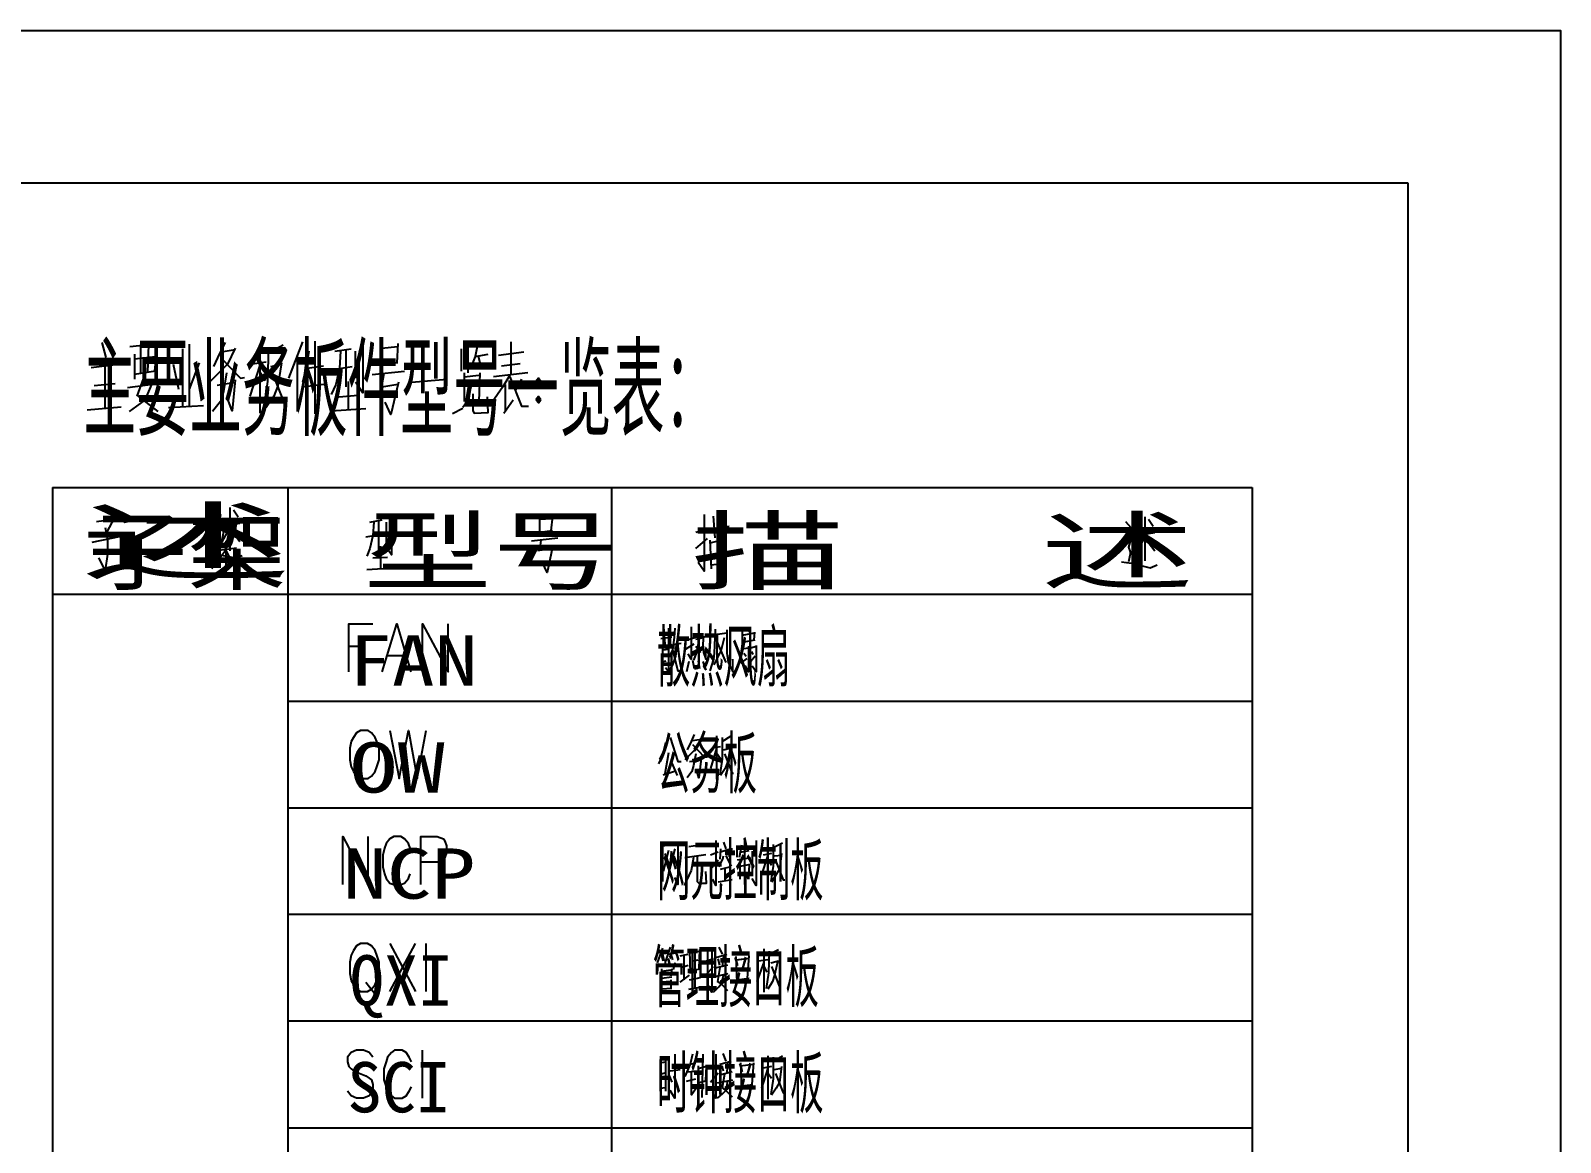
# Model space of a CAD drawing. Header units: metres. Extents: x 17 to 1264, y 17 to 859.
# Drawn here: x 922.9 to 1207.4, y 652 to 858.8 of the extents above; entities that cross this region are included whole.
import ezdxf

# ---------------------------------------------------------------- set-up
doc = ezdxf.new("R2010")
doc.units = ezdxf.units.M
for name, color, linetype in [('LINES', 7, 'Continuous'), ('POLYLINES', 4, 'Continuous'), ('RECTS', 7, 'Continuous'), ('TEXTS', 3, 'Continuous')]:
    doc.layers.add(name, color=color, linetype=linetype)

msp = doc.modelspace()

# ---------------------------------------------------------------- linework, layer by layer
at = {"layer": 'LINES'}
for p, q in [((1179.14, 830.45), (87.76, 830.45)), ((1179.14, 45.22), (1179.14, 830.45)), ((936.14, 800.78), (936.86, 798.05)), ((941.32, 800.06), (946.65, 800.64)), ((943.34, 795.17), (943.34, 800.21)), ((944.78, 800.35), (944.63, 795.31)), ((952.41, 789.12), (952.41, 800.5)), ((965.51, 800.5), (965.51, 787.68)), ((967.1, 798.91), (969.83, 800.35)), ((973.43, 800.93), (970.84, 794.16)), ((975.74, 801.07), (975.74, 787.54)), ((988.12, 800.93), (988.12, 796.18)), ((988.12, 799.78), (991.15, 800.06)), ((991.15, 800.64), (991, 797.04)), ((1004.25, 795.17), (1004.25, 800.35)), ((1012.17, 800.93), (1012.17, 794.88)), ((942.19, 798.62), (942.19, 794.02)), ((942.19, 797.76), (946.07, 798.19)), ((946.22, 798.77), (945.93, 795.46)), ((951.11, 799.63), (951.11, 788.98)), ((952.41, 792.14), (954.28, 797.04)), ((958.31, 799.06), (960.91, 799.49)), ((966.67, 797.18), (964.07, 796.75)), ((972.43, 798.19), (972.43, 787.97)), ((979.48, 799.2), (982.51, 799.63)), ((981.5, 799.49), (981.5, 792.58)), ((983.23, 799.2), (983.23, 794.16)), ((991.15, 797.04), (988.12, 796.75)), ((1002.95, 799.63), (1002.95, 795.46)), ((1005.55, 798.19), (1007.99, 798.62)), ((1006.12, 798.34), (1006.7, 796.03)), ((1009.87, 798.48), (1014.62, 799.06)), ((1010.44, 796.46), (1013.9, 796.9)), ((934.12, 796.18), (939.16, 796.75)), ((936.71, 788.54), (936.71, 796.46)), ((946.07, 795.46), (942.19, 794.88)), ((944.06, 794.74), (942.62, 790.85)), ((949.39, 796.75), (950.39, 792.14)), ((965.51, 796.61), (963.64, 790.85)), ((965.51, 795.31), (966.52, 793.73)), ((967.53, 796.32), (969.55, 796.75)), ((974.3, 796.03), (977.32, 796.46)), ((978.62, 795.74), (982.65, 796.32)), ((986.39, 794.88), (992.44, 795.46)), ((988.55, 795.02), (988.12, 792.58)), ((993.74, 793.44), (1000.36, 794.02)), ((1003.53, 795.17), (1003.53, 789.84)), ((1003.53, 794.45), (1006.27, 794.74)), ((1006.41, 795.17), (1006.27, 789.84)), ((1015.34, 795.17), (1009, 794.45)), ((1014.19, 794.02), (1013.03, 791.86)), ((938.59, 793.15), (934.7, 792.72)), ((940.89, 792.43), (947.51, 793.3)), ((945.35, 793.01), (944.06, 789.98)), ((957.59, 792.86), (960.91, 793.44)), ((973.29, 792.58), (977.9, 793.15)), ((981.93, 793.58), (981.93, 788.4)), ((991.15, 793.01), (987.83, 792.43)), ((1004.11, 789.84), (1004.97, 793.15)), ((1011.16, 793.01), (1011.16, 787.97)), ((1017.35, 793.58), (1017.35, 793.73)), ((1017.35, 793.58), (1017.35, 793.44)), ((933.4, 788.26), (939.74, 788.83)), ((943.91, 789.98), (941.18, 787.97)), ((942.62, 790.99), (946.51, 787.97)), ((948.52, 788.69), (955, 789.12)), ((978.76, 788.11), (985.24, 788.54)), ((980.2, 790.7), (983.8, 790.99)), ((1003.24, 788.54), (1001.37, 787.54)), ((1004.11, 789.98), (1003.24, 788.69)), ((1010.87, 787.68), (1012.6, 790.13)), ((1017.35, 790.13), (1017.35, 790.27)), ((1017.35, 790.13), (1017.35, 789.98)), ((926.92, 773.86), (948.23, 773.86)), ((926.92, 773.86), (926.92, 458.35)), ((948.23, 773.86), (1037.08, 773.86)), ((970.7, 773.86), (970.7, 753.98)), ((970.7, 773.86), (970.7, 458.35)), ((1030.89, 773.86), (1030.89, 753.98)), ((1037.08, 773.86), (1150.12, 773.86)), ((1150.12, 773.86), (1150.12, 458.35)), ((956.3, 769.25), (957.31, 768.1)), ((958.17, 768.82), (957.74, 766.51)), ((959.9, 770.11), (959.9, 762.05)), ((960.62, 769.68), (961.48, 768.38)), ((1017.5, 768.82), (1017.5, 765.07)), ((1019.95, 768.53), (1019.66, 765.79)), ((1050.19, 764.5), (1049.9, 768.53)), ((1051.63, 768.96), (1051.05, 764.35)), ((1130.11, 768.38), (1130.11, 760.18)), ((935.13, 767.52), (938.3, 767.95)), ((938.44, 768.24), (937, 765.5)), ((955.43, 765.65), (957.31, 765.94)), ((956.87, 766.37), (958.89, 766.66)), ((959.9, 766.37), (957.88, 762.77)), ((958.17, 766.66), (961.77, 767.23)), ((959.61, 767.23), (959.61, 763.92)), ((959.61, 766.66), (961.05, 766.8)), ((959.9, 766.22), (961.77, 763.78)), ((961.05, 767.23), (960.91, 764.64)), ((985.96, 767.38), (988.27, 767.81)), ((987.55, 767.66), (987.55, 762.05)), ((988.99, 767.38), (988.99, 763.34)), ((1017.5, 767.95), (1019.8, 768.1)), ((1019.95, 765.79), (1017.5, 765.5)), ((1048.75, 766.08), (1046.59, 765.5)), ((1049.03, 766.08), (1052.78, 766.66)), ((1126.51, 767.52), (1127.51, 766.37)), ((1128.38, 764.93), (1131.98, 765.5)), ((1130.83, 767.95), (1131.69, 766.66)), ((939.31, 764.64), (934.27, 763.63)), ((959.18, 763.92), (959.18, 758.16)), ((961.05, 764.64), (959.61, 764.5)), ((985.24, 764.64), (988.55, 765.22)), ((987.98, 762.91), (987.98, 758.74)), ((1016.06, 763.92), (1020.95, 764.5)), ((1017.79, 764.06), (1017.5, 762.05)), ((1046.59, 762.48), (1048.75, 764.35)), ((1052.2, 764.21), (1049.18, 763.49)), ((1049.18, 764.06), (1049.47, 758.74)), ((1050.76, 763.78), (1050.76, 759.6)), ((1052.06, 758.59), (1052.2, 764.35)), ((1125.79, 763.92), (1127.51, 764.21)), ((1130.11, 764.64), (1128.09, 760.9)), ((1130.11, 764.5), (1131.98, 762.05)), ((959.18, 762.19), (956.59, 758.74)), ((957.02, 762.05), (961.19, 762.62)), ((960.91, 760.75), (962.2, 761.18)), ((986.54, 760.75), (989.27, 760.9)), ((1019.95, 762.48), (1017.21, 762.05)), ((1049.32, 761.47), (1052.2, 761.9)), ((985.39, 758.59), (990.43, 758.88)), ((1049.47, 759.46), (1052.06, 759.74)), ((1131.11, 758.88), (1132.41, 759.46)), ((926.92, 753.98), (948.23, 753.98)), ((948.23, 753.98), (1037.08, 753.98)), ((970.7, 753.98), (970.7, 753.98)), ((970.7, 753.98), (970.7, 714.24)), ((970.7, 753.98), (970.7, 734.11)), ((1030.89, 753.98), (1030.89, 753.98)), ((1030.89, 753.98), (1030.89, 714.24)), ((1030.89, 753.98), (1030.89, 734.11)), ((1037.08, 753.98), (1150.12, 753.98)), ((1040.11, 745.78), (1042.12, 746.06)), ((1040.68, 747.5), (1040.83, 744.62)), ((1041.55, 747.65), (1041.55, 744.62)), ((1045, 745.49), (1046.44, 745.92)), ((1046.59, 745.63), (1048.03, 745.92)), ((1050.19, 746.5), (1052.35, 746.78)), ((1055.23, 746.35), (1057.53, 746.78)), ((1056.38, 747.79), (1056.52, 746.93)), ((1057.53, 746.93), (1057.39, 745.49)), ((982.07, 744.34), (984.81, 744.34)), ((1039.67, 744.34), (1042.12, 744.62)), ((1040.39, 744.05), (1040.39, 739.58)), ((1040.39, 743.62), (1041.55, 743.76)), ((1042.41, 744.62), (1043.85, 744.91)), ((1044.71, 743.76), (1046.3, 744.77)), ((1046.59, 744.34), (1047.45, 743.18)), ((1050.47, 745.34), (1052.2, 741.31)), ((1055.23, 745.06), (1057.67, 745.49)), ((1055.51, 743.9), (1056.38, 744.05)), ((1055.51, 743.04), (1055.95, 742.46)), ((1056.81, 744.05), (1057.82, 744.34)), ((1056.95, 743.33), (1057.24, 742.75)), ((989.27, 742.61), (992.59, 742.61)), ((1040.39, 742.46), (1041.11, 742.61)), ((1040.39, 741.46), (1041.11, 741.6)), ((1045.29, 741.46), (1044.86, 739.58)), ((1046.01, 741.74), (1046.3, 740.16)), ((1047.02, 741.6), (1047.31, 740.16)), ((1047.88, 741.46), (1048.46, 739.87)), ((1056.09, 742.03), (1054.94, 741.17)), ((1057.67, 742.46), (1056.81, 741.46)), ((970.7, 734.11), (1037.08, 734.11)), ((1037.08, 734.11), (1150.12, 734.11)), ((1046.01, 726.77), (1047.59, 727.06)), ((1050.47, 727.63), (1050.47, 719.57)), ((1051.48, 726.62), (1053.21, 727.63)), ((1041.55, 724.46), (1040.83, 720.58)), ((1045.43, 722.88), (1047.59, 723.17)), ((1050.47, 725.33), (1049.32, 721.58)), ((1051.19, 725.62), (1049.61, 725.33)), ((1050.47, 724.46), (1051.19, 723.46)), ((1051.77, 725.04), (1052.92, 725.33)), ((1040.54, 720.43), (1042.84, 721.15)), ((1042.12, 722.59), (1043.13, 720.29)), ((970.7, 714.24), (1037.08, 714.24)), ((970.7, 714.24), (970.7, 694.51)), ((1030.89, 714.24), (1030.89, 694.51)), ((1037.08, 714.24), (1150.12, 714.24)), ((1040.39, 707.9), (1040.39, 700.56)), ((1040.39, 707.18), (1043.27, 707.62)), ((1041.55, 706.32), (1040.54, 702.43)), ((1040.83, 705.74), (1041.69, 703.44)), ((1042.7, 706.61), (1041.55, 702.14)), ((1041.98, 705.74), (1042.84, 702.86)), ((1045.29, 707.04), (1047.74, 707.47)), ((1050.76, 706.03), (1049.32, 705.46)), ((1051.19, 706.61), (1051.05, 704.74)), ((1053.21, 706.61), (1051.19, 706.03)), ((1051.77, 707.9), (1052.2, 706.61)), ((1052.78, 705.17), (1053.35, 706.75)), ((1055.08, 707.33), (1054.65, 705.02)), ((1054.94, 706.03), (1056.52, 706.32)), ((1055.66, 708.19), (1055.66, 699.98)), ((1057.1, 706.18), (1057.1, 702.29)), ((1060.7, 705.74), (1059.11, 705.46)), ((1059.98, 707.9), (1059.98, 699.7)), ((1060.99, 706.9), (1062.71, 707.76)), ((1044.57, 705.02), (1048.46, 705.6)), ((1049.32, 702.86), (1050.76, 704.59)), ((1051.19, 702.86), (1052.92, 703.3)), ((1052.06, 700.56), (1052.06, 703.15)), ((1052.2, 705.31), (1053.21, 703.44)), ((1054.36, 704.59), (1056.81, 705.02)), ((1054.79, 703.87), (1054.79, 700.99)), ((1054.79, 703.44), (1056.52, 703.73)), ((1056.52, 703.87), (1056.38, 700.99)), ((1059.98, 705.46), (1058.83, 701.86)), ((1059.98, 704.59), (1060.7, 703.58)), ((1061.27, 705.31), (1062.57, 705.46)), ((1053.35, 700.85), (1050.76, 700.42)), ((1056.38, 700.99), (1055.95, 701.86)), ((970.7, 694.51), (1037.08, 694.51)), ((970.7, 694.51), (970.7, 674.64)), ((1030.89, 694.51), (1030.89, 674.64)), ((1037.08, 694.51), (1150.12, 694.51)), ((989.71, 680.11), (994.46, 689.04)), ((989.71, 689.04), (994.46, 680.11)), ((996.47, 680.11), (996.47, 689.04)), ((1040.39, 688.18), (1039.39, 685.44)), ((1039.96, 687.02), (1041.4, 687.31)), ((1040.54, 685.73), (1040.25, 687.02)), ((1040.83, 686.02), (1040.97, 685.01)), ((1041.83, 688.32), (1040.97, 685.73)), ((1041.55, 687.02), (1042.84, 687.31)), ((1041.98, 687.02), (1042.27, 686.02)), ((1043.71, 686.74), (1045.15, 687.02)), ((1044.43, 682.27), (1044.43, 686.88)), ((1045.43, 687.74), (1045.58, 683.42)), ((1045.58, 687.31), (1047.31, 687.6)), ((1045.87, 685.73), (1047.02, 686.02)), ((1046.44, 687.31), (1046.44, 680.83)), ((1047.31, 687.89), (1047.16, 684.29)), ((1049.9, 686.16), (1048.6, 685.73)), ((1050.33, 686.45), (1052.35, 687.02)), ((1051.05, 685.01), (1050.76, 686.16)), ((1050.91, 688.32), (1051.48, 687.02)), ((1051.77, 686.74), (1051.48, 684.72)), ((1054.07, 686.59), (1054.22, 681.7)), ((1054.07, 686.02), (1056.52, 686.3)), ((1054.22, 686.02), (1056.52, 686.3)), ((1056.23, 682.56), (1056.52, 686.74)), ((1059.98, 686.02), (1058.25, 685.73)), ((1059.26, 688.03), (1059.26, 679.97)), ((1060.27, 687.02), (1061.99, 687.89)), ((1039.53, 685.3), (1039.39, 683.42)), ((1039.53, 684.72), (1042.7, 685.15)), ((1040.25, 684.29), (1040.25, 679.97)), ((1040.25, 683.86), (1041.98, 684.14)), ((1042.12, 684.29), (1041.98, 682.99)), ((1042.7, 685.44), (1042.41, 684.14)), ((1043.71, 681.84), (1045.43, 683.14)), ((1043.85, 684.58), (1045.15, 685.01)), ((1045.58, 684), (1047.45, 684.29)), ((1048.46, 683.14), (1049.9, 684.72)), ((1049.9, 682.85), (1052.63, 683.42)), ((1052.49, 685.01), (1050.19, 684.43)), ((1051.05, 684.58), (1050.62, 681.98)), ((1051.77, 683.28), (1051.34, 681.55)), ((1059.26, 685.58), (1057.96, 681.98)), ((1059.26, 684.72), (1059.83, 683.71)), ((1060.55, 685.44), (1061.71, 685.73)), ((985.24, 681.84), (987.26, 679.25)), ((1040.25, 682.56), (1042.12, 682.85)), ((1041.98, 681.98), (1040.25, 681.84)), ((1042.12, 680.69), (1040.25, 680.54)), ((1041.98, 682.27), (1041.98, 680.69)), ((1045.29, 680.54), (1047.74, 680.98)), ((1045.43, 682.27), (1047.45, 682.7)), ((1051.34, 681.55), (1050.62, 681.98)), ((1051.34, 681.55), (1052.49, 680.26)), ((1054.22, 682.27), (1056.52, 682.56)), ((970.7, 674.64), (1037.08, 674.64)), ((970.7, 674.64), (970.7, 654.77)), ((1030.89, 674.64), (1030.89, 654.77)), ((1037.08, 674.64), (1150.12, 674.64)), ((995.75, 660.24), (995.75, 669.17)), ((1039.96, 667.44), (1039.96, 661.54)), ((1039.96, 666.86), (1040.97, 667.01)), ((1040.97, 667.3), (1040.97, 661.54)), ((1045.58, 666.58), (1046.59, 666.86)), ((1047.02, 666.29), (1047.02, 662.98)), ((1048.6, 666.14), (1047.02, 665.71)), ((1047.88, 668.45), (1047.74, 660.38)), ((1048.46, 663.55), (1048.6, 666.29)), ((1050.76, 666.29), (1049.32, 665.86)), ((1051.05, 666.58), (1053.21, 667.15)), ((1051.77, 665.28), (1051.48, 666.29)), ((1051.63, 668.59), (1052.2, 667.15)), ((1052.49, 667.01), (1052.35, 664.99)), ((1054.94, 666.86), (1055.08, 661.82)), ((1054.94, 666.29), (1057.24, 666.58)), ((1057.1, 662.83), (1057.39, 666.86)), ((1060.7, 666.14), (1059.11, 665.86)), ((1059.98, 668.16), (1059.98, 660.1)), ((1060.99, 667.15), (1062.71, 668.16)), ((1039.96, 664.7), (1040.83, 664.99)), ((1041.4, 665.28), (1043.71, 665.57)), ((1041.55, 664.7), (1042.12, 663.26)), ((1044.86, 663.41), (1046.59, 663.84)), ((1045, 665.14), (1046.44, 665.28)), ((1045.72, 665.28), (1045.72, 660.96)), ((1047.02, 663.12), (1048.6, 663.55)), ((1049.32, 663.26), (1050.76, 664.99)), ((1050.62, 663.12), (1053.5, 663.7)), ((1053.35, 665.14), (1051.05, 664.56)), ((1051.91, 664.7), (1051.48, 662.26)), ((1052.49, 663.41), (1052.2, 661.68)), ((1059.98, 665.86), (1058.83, 662.11)), ((1059.98, 664.99), (1060.7, 663.98)), ((1061.27, 665.57), (1062.57, 665.86)), ((1039.96, 662.11), (1040.97, 662.26)), ((1045.72, 660.82), (1046.73, 662.26)), ((1052.06, 661.82), (1051.48, 662.26)), ((1052.06, 661.82), (1053.35, 660.53)), ((1055.08, 662.54), (1057.24, 662.83)), ((970.7, 654.77), (1037.08, 654.77)), ((970.7, 654.77), (970.7, 634.9)), ((1030.89, 654.77), (1030.89, 634.9)), ((1037.08, 654.77), (1150.12, 654.77))]:
    msp.add_line(p, q, dxfattribs=at)
at = {"layer": 'POLYLINES'}
for points in [[(960.91, 799.78), (959.47, 796.75), (956.15, 793.44)], [(959.03, 800.78), (958.03, 798.77), (956.87, 796.32)], [(967.1, 799.92), (966.95, 793.58), (966.23, 788.98)], [(984.67, 800.5), (984.67, 791.42), (983.37, 793.44)], [(1005.98, 800.35), (1005.55, 798.19), (1004.68, 796.03)], [(958.31, 797.9), (961.91, 794.16), (962.63, 794.3)], [(969.55, 797.04), (968.83, 792.72), (968.11, 790.85), (966.67, 788.69)], [(974.59, 799.2), (974.15, 796.03), (973.43, 793.44)], [(980.49, 799.2), (980.35, 796.03), (979.63, 793.01), (978.76, 791.14)], [(959.32, 795.17), (958.75, 791.71), (958.17, 789.84), (956.73, 787.97)], [(967.82, 795.17), (970.12, 789.41), (970.55, 789.41)], [(1012.03, 794.74), (1010.73, 792.58), (1008.71, 789.7)], [(1012.03, 794.45), (1014.19, 788.98), (1015.48, 788.98)], [(1017.78, 793.56), (1017.31, 794.15), (1016.84, 793.56)], [(1017.67, 793.56), (1017.31, 794.01), (1016.96, 793.56)], [(960.91, 793.87), (960.33, 788.11), (959.47, 790.42)], [(991.29, 793.44), (989.85, 787.39), (988.84, 789.7)], [(1005.11, 791.28), (1005.11, 788.11), (1005.4, 787.68), (1007.99, 787.82), (1007.85, 790.7)], [(1016.84, 793.56), (1017.31, 792.97), (1017.78, 793.56)], [(1016.96, 793.56), (1017.31, 793.12), (1017.67, 793.56)], [(1017.55, 793.56), (1017.31, 793.86), (1017.08, 793.56)], [(1017.08, 793.56), (1017.31, 793.27), (1017.55, 793.56)], [(1017.78, 790.17), (1017.31, 790.76), (1016.84, 790.17)], [(1016.84, 790.17), (1017.31, 789.58), (1017.78, 790.17)], [(1017.67, 790.17), (1017.31, 790.61), (1016.96, 790.17)], [(1016.96, 790.17), (1017.31, 789.72), (1017.67, 790.17)], [(1017.55, 790.17), (1017.31, 790.46), (1017.08, 790.17)], [(1017.08, 790.17), (1017.31, 789.87), (1017.55, 790.17)], [(989.99, 768.53), (989.99, 761.33), (988.99, 762.77)], [(1048.17, 768.82), (1048.17, 758.3), (1047.02, 759.89)], [(936.71, 766.37), (937.15, 764.21), (937.15, 761.47), (936.71, 758.45), (935.56, 760.75)], [(957.74, 766.51), (957.16, 764.64), (956.44, 762.62)], [(957.45, 766.37), (956.87, 764.5), (957.16, 763.63), (957.16, 763.2), (956.87, 761.76)], [(959.03, 767.09), (958.31, 763.49), (957.88, 764.78)], [(986.68, 767.38), (986.54, 764.93), (985.96, 762.48), (985.39, 761.04)], [(1019.95, 762.77), (1018.94, 758.02), (1018.07, 759.89)], [(1127.66, 764.64), (1127.08, 762.77), (1127.37, 761.9), (1127.37, 761.47), (1127.08, 760.03)], [(955.43, 761.76), (957.45, 761.47), (960.91, 760.75)], [(959.18, 762.19), (960.76, 759.02), (961.63, 759.02)], [(1125.79, 760.03), (1127.66, 759.74), (1131.11, 758.88)], [(982.07, 739.58), (982.07, 748.51), (986.54, 748.51)], [(988.27, 739.58), (991, 748.51), (993.59, 739.58)], [(995.75, 739.58), (995.75, 748.51), (1000.51, 739.58), (1000.51, 748.51)], [(1042.7, 747.65), (1042.55, 745.92), (1042.27, 743.62), (1041.69, 742.46)], [(1045.72, 747.94), (1045.72, 742.46), (1045.72, 741.89), (1045.15, 742.9)], [(1047.16, 747.94), (1047.02, 744.77), (1046.73, 743.18), (1046.15, 741.74)], [(1048.03, 746.21), (1047.88, 744.77), (1048.03, 743.18)], [(1050.19, 747.5), (1050.04, 743.04), (1049.9, 741.89), (1049.18, 739.73)], [(1050.04, 740.88), (1051.34, 743.47), (1051.91, 745.92)], [(1052.35, 747.36), (1052.35, 743.04), (1052.63, 741.31), (1053.5, 739.58), (1053.5, 741.89)], [(1055.23, 747.07), (1055.23, 744.77), (1054.94, 742.46), (1054.22, 740.02)], [(1041.55, 744.05), (1041.55, 739.58), (1040.97, 740.3)], [(1043.13, 744.77), (1042.84, 742.46), (1042.27, 740.88), (1041.55, 739.58)], [(1042.27, 743.62), (1043.27, 739.73), (1043.99, 739.73)], [(1048.03, 743.18), (1048.46, 741.89), (1048.46, 743.47)], [(1056.38, 744.34), (1056.38, 739.58), (1055.8, 740.74)], [(1057.82, 744.48), (1057.82, 739.58), (1057.1, 740.59)], [(984.23, 728.64), (983.51, 728.21), (982.94, 727.34), (982.51, 726.62), (982.22, 725.33), (982.22, 723.17), (982.51, 721.87), (982.94, 721.01), (983.51, 720.14), (984.23, 719.71), (985.67, 719.71), (986.25, 720.14), (986.97, 721.01), (987.26, 721.87), (987.69, 723.17), (987.69, 725.33), (987.26, 726.62), (986.97, 727.34), (986.25, 728.21), (985.67, 728.64), (984.23, 728.64)], [(989.71, 728.64), (991.43, 719.71), (993.16, 728.64), (994.75, 719.71), (996.47, 728.64)], [(1040.97, 726.34), (1040.39, 724.03), (1039.67, 722.45)], [(1041.83, 727.34), (1043.27, 722.88), (1043.85, 722.88)], [(1047.59, 727.2), (1046.73, 725.33), (1044.57, 723.17)], [(1046.3, 727.92), (1045.72, 726.62), (1045, 725.04)], [(1046.01, 726.05), (1048.17, 723.74), (1048.75, 723.74)], [(1051.48, 727.34), (1051.48, 723.31), (1051.05, 720.43)], [(1046.59, 724.32), (1046.15, 722.16), (1045.87, 721.01), (1045, 719.86)], [(1047.59, 723.46), (1047.16, 719.86), (1046.73, 721.3)], [(1053.07, 725.62), (1052.49, 722.74), (1052.06, 721.58), (1051.19, 720.29)], [(1051.91, 724.32), (1053.35, 720.72), (1053.64, 720.72)], [(980.92, 699.98), (980.92, 708.91), (985.67, 699.98), (985.67, 708.91)], [(993.45, 706.75), (993.16, 707.62), (992.44, 708.48), (991.72, 708.91), (990.43, 708.91), (989.71, 708.48), (988.99, 707.62), (988.7, 706.75), (988.41, 705.46), (988.41, 703.3), (988.7, 702), (988.99, 701.14), (989.71, 700.27), (990.43, 699.98), (991.72, 699.98), (992.44, 700.27), (993.16, 701.14), (993.45, 702)], [(995.47, 699.98), (995.47, 708.91), (998.49, 708.91), (999.64, 708.48), (999.93, 708.05), (1000.22, 707.18), (1000.22, 705.89), (999.93, 705.02), (999.64, 704.59), (998.49, 704.16), (995.47, 704.16)], [(1043.27, 707.9), (1043.27, 699.98), (1042.7, 701.28)], [(1050.33, 708.19), (1050.33, 699.84), (1049.75, 700.99)], [(1057.82, 708.19), (1057.82, 700.7), (1057.82, 699.84), (1057.1, 701.14)], [(1060.99, 707.47), (1060.99, 703.44), (1060.55, 700.56)], [(1062.57, 705.74), (1062.14, 702.86), (1061.56, 701.86), (1060.7, 700.42)], [(1046.15, 705.02), (1045.72, 702.58), (1044.43, 699.84)], [(1046.87, 705.31), (1046.87, 700.56), (1047.16, 700.27), (1048.6, 700.27), (1048.46, 702.43)], [(1050.91, 703.3), (1051.63, 704.74), (1051.77, 705.31)], [(1061.42, 704.45), (1062.86, 700.85), (1063.15, 700.85)], [(984.23, 689.04), (983.51, 688.61), (982.94, 687.74), (982.51, 686.88), (982.22, 685.58), (982.22, 683.42), (982.51, 682.13), (982.94, 681.41), (983.51, 680.54), (984.23, 680.11), (985.53, 680.11), (986.25, 680.54), (986.97, 681.41), (987.26, 682.13), (987.69, 683.42), (987.69, 685.58), (987.26, 686.88), (986.97, 687.74), (986.25, 688.61), (985.53, 689.04), (984.23, 689.04)], [(1049.61, 688.32), (1049.61, 679.97), (1048.89, 681.26)], [(1060.27, 687.6), (1060.12, 683.57), (1059.69, 680.69)], [(1061.85, 685.87), (1061.27, 683.14), (1060.84, 681.98), (1059.98, 680.54)], [(1060.7, 684.72), (1062.14, 680.98), (1062.43, 680.98)], [(1049.9, 679.97), (1050.91, 680.98), (1051.34, 681.55)], [(986.54, 667.87), (985.82, 668.74), (984.81, 669.17), (983.51, 669.17), (982.51, 668.74), (981.79, 667.87), (981.79, 667.01), (982.07, 666.14), (982.51, 665.71), (983.08, 665.28), (985.24, 664.42), (985.82, 663.98), (986.25, 663.7), (986.54, 662.83), (986.54, 661.54), (985.82, 660.67), (984.81, 660.24), (983.51, 660.24), (982.51, 660.67), (981.79, 661.54)], [(993.74, 667.01), (993.31, 667.87), (992.73, 668.74), (992.01, 669.17), (990.57, 669.17), (989.99, 668.74), (989.27, 667.87), (988.99, 667.01), (988.55, 665.71), (988.55, 663.7), (988.99, 662.4), (989.27, 661.54), (989.99, 660.67), (990.57, 660.24), (992.01, 660.24), (992.73, 660.67), (993.31, 661.54), (993.74, 662.4)], [(1042.7, 668.45), (1042.7, 660.24), (1041.83, 661.68)], [(1046.01, 668.45), (1045.58, 666.58), (1044.57, 664.27)], [(1050.33, 668.45), (1050.33, 660.24), (1049.75, 661.39)], [(1060.99, 667.87), (1060.99, 663.84), (1060.55, 660.96)], [(1062.57, 666.14), (1062.14, 663.26), (1061.56, 662.11), (1060.7, 660.82)], [(1061.42, 664.85), (1062.86, 661.25), (1063.15, 661.25)], [(1050.62, 660.24), (1051.63, 661.1), (1052.2, 661.68)]]:
    msp.add_lwpolyline(points, dxfattribs=at)
at = {"layer": 'RECTS'}
msp.add_lwpolyline([(16.84, 858.82), (1207.43, 858.82), (1207.43, 16.85), (16.84, 16.85)], dxfattribs=at)

# ---------------------------------------------------------------- texts
at = {"layer": 'TEXTS'}
for s, height, width, p in [('主要业务板件型号一览表：', 14.85, 0.509027, (932.68, 785.03)), ('述', 11.88, 2.5878, (931.67, 757.8)), ('子架', 11.88, 1.19676, (933.55, 756.07)), ('型号', 11.88, 1.545355, (984.81, 756.07)), ('描', 11.88, 1.854907, (1045.72, 756.07)), ('述', 11.88, 1.854907, (1110.67, 756.07)), ('散热风扇', 9.36, 0.509028, (1039.39, 737.83)), ('FAN', 9.36, 1.25237, (982.07, 736.96)), ('公务板', 9.36, 0.509028, (1039.39, 717.95)), ('OW', 9.36, 1.394026, (982.22, 717.09)), ('网元控制板', 9.36, 0.509028, (1039.39, 698.08)), ('NCP', 9.36, 1.292568, (980.92, 697.36)), ('管理接口板', 9.36, 0.509028, (1038.52, 678.21)), ('时钟接口板', 9.36, 0.509028, (1039.39, 658.48))]:
    msp.add_text(s, height=height, dxfattribs=dict(at, width=width)).set_placement(p)
for s, p in [('QXI', (982.22, 677.49)), ('SCI', (981.79, 657.62))]:
    msp.add_text(s, height=9.36, dxfattribs=at).set_placement(p)

doc.saveas('drawing.dxf')
